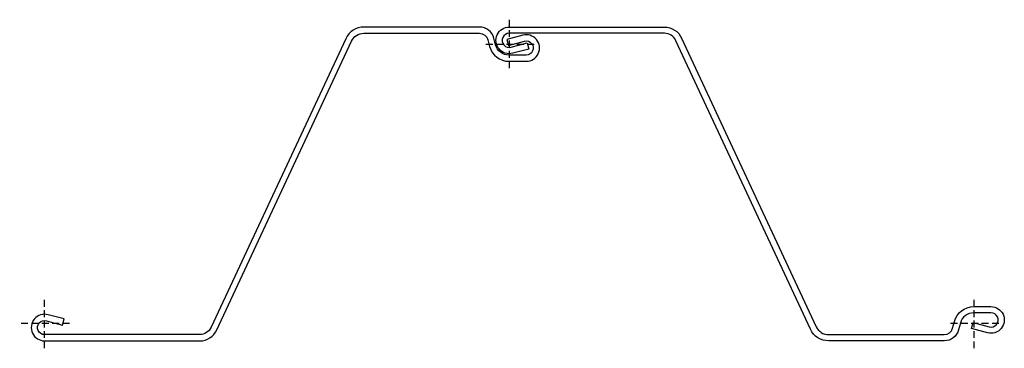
# Model space of a CAD drawing. Header units: millimetres. Extents: x -36 to 1388, y -36 to 439.
import ezdxf

# ---------------------------------------------------------------- set-up
doc = ezdxf.new("R2010")
doc.units = ezdxf.units.MM
doc.linetypes.add('DASHED', pattern=[0.75, 0.5, -0.25])
doc.layers.add('ref', color=251, linetype='Continuous', plot=False)

msp = doc.modelspace()

# ---------------------------------------------------------------- linework, layer by layer
for points in [[(0, -16.2, -1.140281), (2.7, 3.9), (25.8, -2.3), (28.2, 6.4), (5, 12.6, 1.140281), (0, -25.2), (224.3, -25.2, 0.291475), (249.2, -9.4), (443.7, 407.7, -0.291475), (461.8, 419.3), (628.9, 419.3, -0.340699), (641, 410), (643.5, 400.3, 0.340699), (671.5, 378.8), (696.5, 378.8, 1.140281), (691.5, 416.6), (668.3, 410.4), (670.7, 401.7), (693.8, 407.9, -1.140281), (696.5, 387.8), (671.5, 387.8, -0.340699), (652.2, 402.6), (649.7, 412.3, 0.340699), (628.9, 428.3), (461.8, 428.3, 0.291475), (435.5, 411.5), (241, -5.6, -0.291475), (224.3, -16.2)], [(896.3, 428.3, -0.291475), (921.2, 412.4), (1115.7, -4.7, 0.291475), (1133.8, -16.2), (1300.9, -16.2, 0.340699), (1313, -7), (1315.5, 2.7, -0.340699), (1343.5, 24.3), (1368.5, 24.3, -1.140281), (1363.5, -13.6), (1340.3, -7.4), (1342.7, 1.3), (1365.8, -4.9, 1.140281), (1368.5, 15.3), (1343.5, 15.3, 0.340699), (1324.2, 0.4), (1321.7, -9.3, -0.340699), (1300.9, -25.2), (1133.8, -25.2, -0.291475), (1107.5, -8.5), (913, 408.6, 0.291475), (896.3, 419.3), (672, 419.3, 1.140281), (674.7, 399.1), (697.8, 405.3), (700.2, 396.6), (677, 390.4, -1.140281), (672, 428.3)]]:
    msp.add_lwpolyline(points, format="xyb", close=True)
at = {"layer": 'ref', "linetype": 'DASHED', "ltscale": 20}
for p, q in [((672, 439), (672, 367)), ((708, 403), (636, 403)), ((0, -36), (0, 36)), ((1344, -36), (1344, 36)), ((36, 0), (-36, 0)), ((1380, 0), (1308, 0))]:
    msp.add_line(p, q, dxfattribs=at)

doc.saveas('drawing.dxf')
